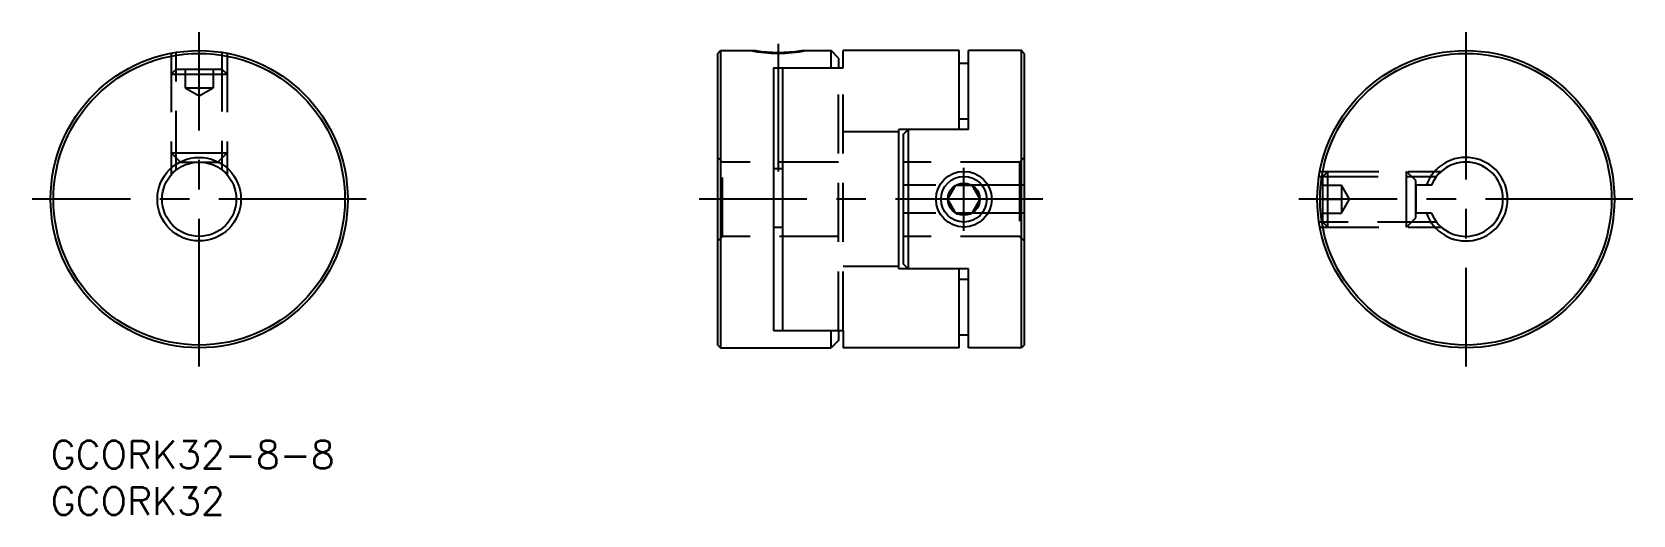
# Model space of a CAD drawing. Extents: x -2 to 170, y -8 to 44.
import ezdxf

# ---------------------------------------------------------------- set-up
doc = ezdxf.new("R2010")
doc.units = 0
doc.header["$LTSCALE"] = 0.5
doc.linetypes.add('CENTER', pattern=[50.8, 31.75, -6.35, 6.35, -6.35])
doc.linetypes.add('DASHED', pattern=[19.05, 12.7, -6.35])
for name, color, linetype in [('MSM_CENTER', 1, 'CENTER'), ('MSM_CONTINUOUS', 7, 'CONTINUOUS'), ('MSM_DASHED', 4, 'DASHED'), ('MSM_NARROW', 5, 'CONTINUOUS'), ('MSM_PART_NUMBER', 7, 'CONTINUOUS')]:
    doc.layers.add(name, color=color, linetype=linetype)
doc.styles.get("Standard").update_dxf_attribs({"font": 'txt.shx', "height": 3, "bigfont": 'bigfont.shx'})

# ---------------------------------------------------------------- blocks, each defined once
blk = doc.blocks.new('*U27')
at = {"layer": 'MSM_PART_NUMBER'}
blk.add_text('GCORK32-8-8', height=3, dxfattribs=at).set_placement((0, -3))
blk = doc.blocks.new('*U28')
at = {"layer": 'MSM_PART_NUMBER'}
blk.add_text('GCORK32', height=3, dxfattribs=at).set_placement((0, -8))

msp = doc.modelspace()

# ---------------------------------------------------------------- linework, layer by layer
at = {"layer": 'MSM_CENTER'}
for p, q in [((16, 8), (16, 44)), ((152.42, 44), (152.42, 8)), ((78.36, 42.72), (78.36, 29)), ((98.36, 22.61), (98.36, 29.39)), ((34, 26), (-2, 26)), ((106.86, 26), (69.86, 26)), ((170.42, 26), (134.42, 26))]:
    msp.add_line(p, q, dxfattribs=at)
at = {"layer": 'MSM_CONTINUOUS'}
for p, q in [((71.86, 41.7), (72.16, 42)), ((71.86, 10.3), (71.86, 41.7)), ((72.16, 42), (75.9, 42)), ((72.16, 42), (72.16, 10)), ((80.82, 42), (84.06, 42)), ((84.06, 40.13), (84.06, 42)), ((84.86, 41.2), (84.06, 42)), ((85.36, 40.13), (85.36, 42)), ((97.86, 42), (85.36, 42)), ((97.86, 33.5), (97.86, 42)), ((98.86, 33.5), (98.86, 42)), ((104.56, 42), (98.86, 42)), ((104.56, 10), (104.56, 42)), ((104.86, 41.7), (104.56, 42)), ((104.86, 41.7), (104.86, 10.3)), ((77.86, 40.13), (77.86, 11.87)), ((77.86, 40.13), (85.36, 40.13)), ((78.86, 11.87), (78.86, 40.13)), ((84.86, 41.2), (84.86, 40.13)), ((98.86, 40.62), (97.86, 40.62)), ((98.86, 34.62), (97.86, 34.62)), ((98.86, 33.5), (91.36, 33.5)), ((91.36, 18.5), (91.36, 33.5)), ((91.86, 33), (92.36, 33.5)), ((91.86, 19), (91.86, 33)), ((92.36, 33.5), (92.36, 18.5)), ((77.86, 29.29), (78.86, 29.29)), ((96.63, 26), (97.49, 27.5)), ((97.49, 24.5), (96.63, 26)), ((97.49, 27.5), (99.22, 27.5)), ((99.22, 27.5), (100.09, 26)), ((100.09, 26), (99.22, 24.5)), ((147.02, 27.5), (147.02, 24.5)), ((148.71, 27.5), (147.02, 27.5)), ((99.22, 24.5), (97.49, 24.5)), ((148.71, 24.5), (147.02, 24.5)), ((77.86, 23), (78.86, 23)), ((92.36, 18.5), (91.86, 19)), ((98.86, 18.5), (91.36, 18.5)), ((97.86, 10), (97.86, 18.5)), ((98.86, 17.37), (97.86, 17.37)), ((98.86, 10), (98.86, 18.5)), ((77.86, 11.87), (85.36, 11.87)), ((84.06, 10), (84.06, 11.87)), ((84.86, 10.8), (84.06, 10)), ((84.86, 11.87), (84.86, 10.8)), ((85.36, 11.87), (85.36, 10)), ((98.86, 11.37), (97.86, 11.37)), ((71.86, 10.3), (72.16, 10)), ((72.16, 10), (84.06, 10)), ((97.86, 10), (85.36, 10)), ((104.56, 10), (98.86, 10)), ((104.86, 10.3), (104.56, 10))]:
    msp.add_line(p, q, dxfattribs=at)
for centre, radius in [((16, 26), 16), ((16, 26), 15.7), ((152.42, 26), 16), ((152.42, 26), 15.7), ((16, 26), 4.5), ((16, 26), 4), ((98.36, 26), 2.46), ((98.36, 26), 1.73)]:
    msp.add_circle(centre, radius, dxfattribs=at)
for centre, radius, start, end in [((78.36, 57.81), 16, 261.1611, 278.8389), ((152.42, 26), 4.5, 199.4712, 160.5288), ((152.42, 26), 4, 202.0243, 157.9757)]:
    msp.add_arc(centre, radius, start, end, dxfattribs=at)
at = {"layer": 'MSM_DASHED'}
for p, q in [((13, 41.72), (13, 28.65)), ((13.54, 29.16), (13.54, 41.81)), ((18.46, 41.81), (18.46, 29.16)), ((19, 41.72), (19, 28.65)), ((13.54, 40), (13, 39.46)), ((13.54, 40), (18.46, 40)), ((14.5, 40), (14.5, 38)), ((16, 38), (16, 40)), ((17.5, 40), (17.5, 38)), ((19, 39.46), (18.46, 40)), ((84.86, 11.87), (84.86, 40.13)), ((85.36, 11.87), (85.36, 40.13)), ((13, 39.46), (19, 39.46)), ((14.5, 38), (16, 37.13)), ((14.5, 38), (17.5, 38)), ((16, 37.13), (17.5, 38)), ((91.36, 33.25), (85.36, 33.25)), ((13, 31), (14, 30)), ((13, 31), (19, 31)), ((14, 30), (18, 30)), ((18, 30), (19, 31)), ((71.86, 30.5), (72.36, 30)), ((84.86, 30), (72.36, 30)), ((72.36, 22), (72.36, 30)), ((104.36, 30), (91.86, 30)), ((104.36, 30), (104.86, 30.5)), ((104.36, 30), (104.36, 22)), ((136.61, 28.46), (149.26, 28.46)), ((136.7, 29), (149.77, 29)), ((137.56, 29), (137.02, 28.46)), ((137.02, 23.54), (137.02, 28.46)), ((137.56, 23), (137.56, 29)), ((147.02, 28), (146.02, 29)), ((146.02, 23), (146.02, 29)), ((147.02, 24), (147.02, 28)), ((104.86, 27.5), (91.86, 27.5)), ((137.02, 27.5), (139.02, 27.5)), ((137.02, 26), (139.02, 26)), ((139.89, 26), (139.02, 27.5)), ((139.02, 27.5), (139.02, 24.5)), ((139.02, 24.5), (139.89, 26)), ((104.86, 24.5), (91.86, 24.5)), ((137.02, 24.5), (139.02, 24.5)), ((149.26, 23.54), (136.61, 23.54)), ((136.7, 23), (149.77, 23)), ((137.02, 23.54), (137.56, 23)), ((146.02, 23), (147.02, 24)), ((71.86, 21.5), (72.36, 22)), ((84.86, 22), (72.36, 22)), ((104.36, 22), (91.86, 22)), ((104.86, 21.5), (104.36, 22)), ((91.36, 18.75), (85.36, 18.75))]:
    msp.add_line(p, q, dxfattribs=at)
at = {"layer": 'MSM_NARROW'}
msp.add_circle((98.36, 26), 3, dxfattribs=at)
msp.add_arc((78.36, 57.72), 16, 259.1931, 280.8069, dxfattribs=at)

# ---------------------------------------------------------------- block references
at = {"layer": 'MSM_CONTINUOUS'}
for name in ['*U27', '*U28']:
    msp.add_blockref(name, (0, 0), dxfattribs=at)

doc.saveas('drawing.dxf')
